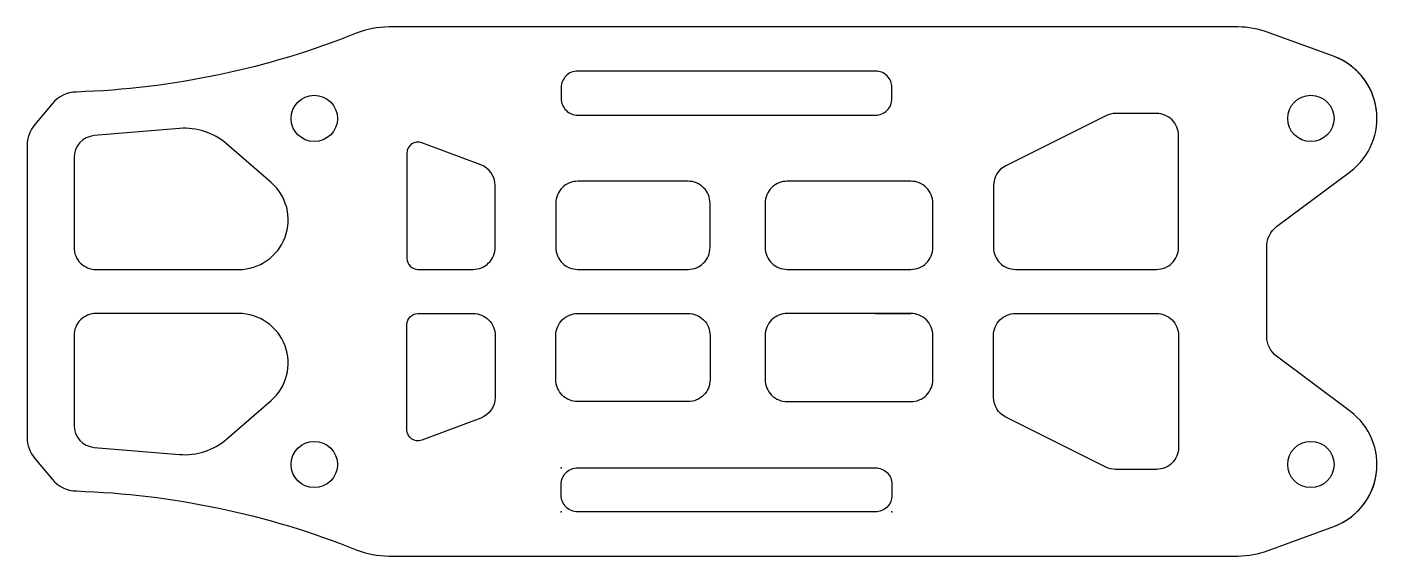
# Model space of a CAD drawing. Header units: millimetres. Extents: x -36.2 to 25, y -12 to 12.
import ezdxf

# ---------------------------------------------------------------- set-up
doc = ezdxf.new("R2010")
doc.units = ezdxf.units.MM
doc.layers.get('0').update_dxf_attribs({"linetype": 'CONTINUOUS'})

msp = doc.modelspace()

# ---------------------------------------------------------------- linework, layer by layer
for p, q in [((-11.25, 1), (-7.5, 1)), ((2.246, 1), (3.855, 1)), ((-11.25, -1), (-7.5, -1)), ((2.246, -1), (3.855, -1))]:
    msp.add_line(p, q)
for points in [[(-35.879, -7.581), (-35.088, -8.52, 0.212459), (-33.991, -9.053, -0.086978), (-21.295, -11.716, 0.095369), (-19.81, -12.002), (-18.421, -12.002), (16.987, -12.002), (18.688, -12.002, 0.08831), (20.068, -11.757), (23.035, -10.666, 0.59483), (23.798, -5.449), (20.449, -2.941, -0.236245), (20, -2.042), (20, 0), (20, 2.042, -0.236245), (20.449, 2.941), (23.798, 5.449, 0.595204), (23.032, 10.667), (20.066, 11.754, 0.088032), (18.69, 11.998), (17.221, 11.998), (-18.421, 11.998), (-19.81, 11.998, 0.095369), (-21.295, 11.712, -0.086978), (-33.991, 9.048, 0.212459), (-35.088, 8.516), (-35.879, 7.576, 0.17684), (-36.232, 6.61), (-36.232, -6.614, 0.17684)], [(-11.25, 10, 0.414214), (-12, 9.25), (-12, 8.75, 0.414214), (-11.25, 8), (2.25, 8, 0.414214), (3, 8.75), (3, 9.25, 0.414214), (2.25, 10)], [(8.158, 5.699, 0.284079), (7.605, 4.804), (7.605, 2, 0.414214), (8.605, 1), (15, 1, 0.414214), (16, 2), (16, 7.074, 0.414214), (15, 8.074), (13.145, 8.074, 0.116434), (12.698, 7.969)], [(-34.1, 1.995, 0.414214), (-33.1, 0.995), (-26.634, 0.995, 0.694289), (-25.161, 4.946), (-27.177, 6.693, 0.201982), (-29.317, 7.392), (-33.183, 7.07, 0.390066), (-34.1, 6.073)], [(-16, 1, 0.414214), (-15, 2), (-15, 4.807, 0.312633), (-15.649, 5.743), (-18.324, 6.747, 0.523655), (-19, 6.278), (-19, 1.5, 0.414214), (-18.5, 1)], [(-12.25, 4), (-12.25, 2, 0.414214), (-11.25, 1), (-6.25, 1, 0.414214), (-5.25, 2), (-5.25, 4, 0.414214), (-6.25, 5), (-11.25, 5, 0.414214)], [(-2.75, 2, 0.414214), (-1.75, 1), (3.855, 1, 0.414214), (4.855, 2), (4.855, 4, 0.414214), (3.855, 5), (-1.75, 5, 0.414214), (-2.75, 4)], [(-33.183, -7.074), (-29.317, -7.396, 0.201982), (-27.177, -6.698), (-25.161, -4.95, 0.694289), (-26.634, -1), (-33.1, -1, 0.414214), (-34.1, -2), (-34.1, -6.078, 0.390066)], [(-15, -2), (-15, -4.807, -0.312633), (-15.649, -5.743), (-18.324, -6.747, -0.523655), (-19, -6.278), (-19, -1.5, -0.414214), (-18.5, -1), (-16, -1, -0.414214)], [(-12.25, -2, -0.414214), (-11.25, -1), (-6.25, -1, -0.414214), (-5.25, -2), (-5.25, -4, -0.414214), (-6.25, -5), (-11.25, -5, -0.414214), (-12.25, -4)], [(3.855, -1), (-1.75, -1, 0.414214), (-2.75, -2), (-2.75, -4, 0.414214), (-1.75, -5), (3.855, -5, 0.414214), (4.855, -4), (4.855, -2, 0.414214)], [(7.605, -4.804), (7.605, -2, -0.414214), (8.605, -1), (15, -1, -0.414214), (16, -2), (16, -7.074, -0.414214), (15, -8.074), (13.145, -8.074, -0.116434), (12.698, -7.969), (8.158, -5.699, -0.284079)], [(-11.25, -8), (2.25, -8, -0.414214), (3, -8.75), (3, -9.25, -0.414214), (2.25, -10), (-11.25, -10, -0.414214), (-12, -9.25), (-12, -8.75, -0.414214)]]:
    msp.add_lwpolyline(points, format="xyb", close=True)
for centre in [(-23.2, 7.85), (22, 7.85), (-23.2, -7.85), (22, -7.85)]:
    msp.add_circle(centre, 1.05)
for centre, start, end in [((22, 7.85), 0, 69.87652), ((22, -7.85), -69.81315, 0)]:
    msp.add_arc(centre, 3, start, end)
for p in [(-12, -8), (-12, -10), (3, -10)]:
    msp.add_point(p)

doc.saveas('drawing.dxf')
